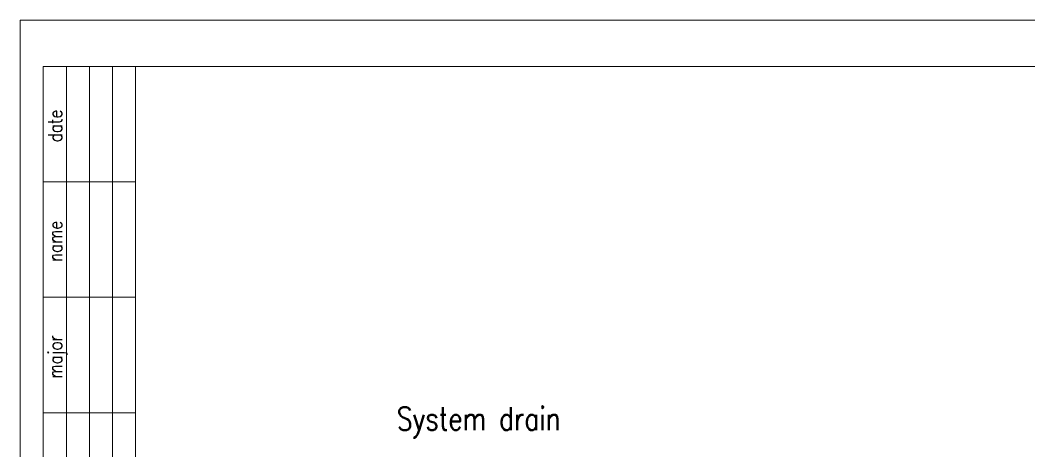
# Model space of a CAD drawing. Extents: x 838828 to 1489448, y 610351 to 848160.
# Drawn here: x 952108 to 973947, y 643026 to 652351 of the extents above; entities that cross this region are included whole.
import ezdxf
from ezdxf.enums import TextEntityAlignment as Align

# ---------------------------------------------------------------- set-up
doc = ezdxf.new("R2010")
doc.units = 0
doc.header["$LTSCALE"] = 1000
doc.header["$MEASUREMENT"] = 0
doc.layers.get('0').update_dxf_attribs({"linetype": 'CONTINUOUS', "lineweight": 13})
doc.styles.add('HZ', font='romans.shx', dxfattribs={"width": 0.7, "bigfont": 'gbcbig.shx'})
doc.styles.get("Standard").update_dxf_attribs({"font": 'ROMANS.SHX', "width": 1.2, "bigfont": 'gbcbig.shx'})

msp = doc.modelspace()

# ---------------------------------------------------------------- linework, layer by layer
at = {"linetype": 'Continuous'}
for p, q in [((1011508, 652351), (952108, 652351)), ((952108, 652351), (952108, 610351)), ((952608, 651351), (952608, 636351)), ((954608, 651351), (952608, 651351)), ((953108, 651351), (953108, 636351)), ((953608, 651351), (953608, 636351)), ((954108, 651351), (954108, 636351)), ((1010508, 651351), (954608, 651351)), ((954608, 651351), (954608, 611351)), ((954608, 648851), (952608, 648851)), ((954608, 646351), (952608, 646351)), ((954608, 643851), (952608, 643851))]:
    msp.add_line(p, q, dxfattribs=at)

# ---------------------------------------------------------------- texts
at = {"style": 'HZ', "width": 0.8}
for s, p in [('date', (953016, 650060)), ('name', (953016, 647560)), ('major', (953016, 645060))]:
    msp.add_text(s, height=300, rotation=90, dxfattribs=at).set_placement(p, align=Align.CENTER)
at = {"linetype": 'ByBlock', "ltscale": 200, "width": 0.8}
msp.add_text('System drain', height=500, dxfattribs=at).set_placement((960264, 643472))

doc.saveas('drawing.dxf')
